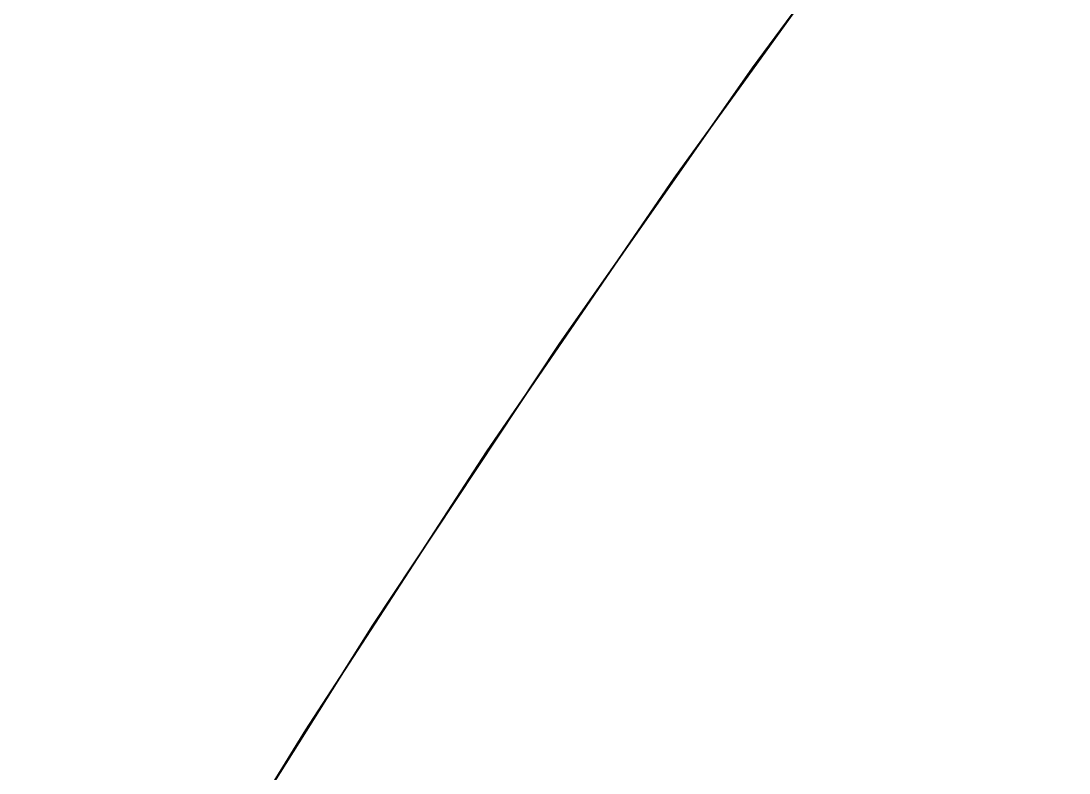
# Model space of a CAD drawing. Header units: metres. Extents: x -20 to 20, y -20 to 20.
# Drawn here: x -17.321 to -15.771, y 10.632 to 11.744 of the extents above; entities that cross this region are included whole.
import ezdxf

# ---------------------------------------------------------------- set-up
doc = ezdxf.new("R2010")
doc.units = ezdxf.units.M

msp = doc.modelspace()

# ---------------------------------------------------------------- meshes
at = {"layer": '10', "color": 2}
mesh = msp.add_polyface(dxfattribs=at)
corners = [(-16.0678, 11.9091, -16.5), (-16.0678, 11.9091, -16), (-15.771, 12.2994, -16), (-16.0678, 11.9091, -15.5), (-15.771, 12.2994, -15.5), (-16.0678, 11.9091, -15), (-15.771, 12.2994, -15), (-16.0678, 11.9091, -14.5), (-15.771, 12.2994, -14.5), (-16.0678, 11.9091, -14), (-15.771, 12.2994, -14), (-16.0678, 11.9091, -13.5), (-15.771, 12.2994, -13.5), (-16.0678, 11.9091, -13), (-15.771, 12.2994, -13), (-16.0678, 11.9091, -12.5), (-15.771, 12.2994, -12.5), (-16.0678, 11.9091, -12), (-15.771, 12.2994, -12), (-16.0678, 11.9091, -11.5), (-15.771, 12.2994, -11.5), (-16.0678, 11.9091, -11), (-15.771, 12.2994, -11), (-16.0678, 11.9091, -10.5), (-15.771, 12.2994, -10.5), (-16.0678, 11.9091, -10), (-15.771, 12.2994, -10), (-16.0678, 11.9091, -9.5), (-15.771, 12.2994, -9.5), (-16.0678, 11.9091, -9), (-15.771, 12.2994, -9), (-16.0678, 11.9091, -8.5), (-15.771, 12.2994, -8.5), (-16.0678, 11.9091, -8), (-15.771, 12.2994, -8), (-15.9427, 12.0761, 17), (-16.2388, 11.6749, 17), (-15.9427, 12.0761, 17.5), (-16.2388, 11.6749, 17.5), (-15.9427, 12.0761, 18), (-16.2388, 11.6749, 18), (-15.9427, 12.0761, 18.5), (-16.2388, 11.6749, 18.5), (-15.9427, 12.0761, 19), (-16.2388, 11.6749, 19), (-15.9427, 12.0761, 19.5), (-16.2388, 11.6749, 19.5), (-15.9427, 12.0761, 20), (-16.2388, 11.6749, 20), (-15.9427, 12.0761, -20), (-16.2388, 11.6749, -20), (-15.9427, 12.0761, -19.5), (-16.2388, 11.6749, -19.5), (-15.9427, 12.0761, -19), (-16.2388, 11.6749, -19), (-15.9427, 12.0761, -18.5), (-16.2388, 11.6749, -18.5), (-15.9427, 12.0761, -18), (-16.2388, 11.6749, -18), (-15.9427, 12.0761, -17.5), (-16.2388, 11.6749, -17.5), (-15.9427, 12.0761, -17), (-16.2388, 11.6749, -17)]
mesh.append_faces([[corners[k] for k in face] for face in [(0, 1, 2), (1, 3, 4), (3, 5, 6), (5, 7, 8), (7, 9, 10), (9, 11, 12), (11, 13, 14), (13, 15, 16), (15, 17, 18), (17, 19, 20), (19, 21, 22), (21, 23, 24), (23, 25, 26), (25, 27, 28), (27, 29, 30), (29, 31, 32), (31, 33, 34), (35, 36, 37), (37, 38, 39), (39, 40, 41), (41, 42, 43), (43, 44, 45), (44, 46, 45), (45, 46, 47), (46, 48, 47), (49, 50, 51), (50, 52, 51), (51, 52, 53), (52, 54, 53), (53, 54, 55), (54, 56, 55), (55, 56, 57), (56, 58, 57), (57, 58, 59), (58, 60, 59), (59, 60, 61), (60, 62, 61)]], dxfattribs={"color": 2})
mesh = msp.add_polyface(dxfattribs=at)
corners = [(-16.0678, 11.9091), (-16.3548, 11.5117), (-16.0678, 11.9091, 0.5), (-16.3548, 11.5117, 0.5), (-16.0678, 11.9091, 1), (-16.3548, 11.5117, 1), (-16.0678, 11.9091, 1.5), (-16.3548, 11.5117, 1.5), (-16.0678, 11.9091, 2), (-16.3548, 11.5117, 2), (-16.0678, 11.9091, 2.5), (-16.3548, 11.5117, 2.5), (-16.0678, 11.9091, 3), (-16.3548, 11.5117, 3), (-16.0678, 11.9091, 3.5), (-16.3548, 11.5117, 3.5), (-16.0678, 11.9091, 4), (-16.3548, 11.5117, 4), (-16.0678, 11.9091, 4.5), (-16.3548, 11.5117, 4.5), (-16.0678, 11.9091, 5), (-16.3548, 11.5117, 5), (-16.0678, 11.9091, 5.5), (-16.3548, 11.5117, 5.5), (-16.0678, 11.9091, 6), (-16.3548, 11.5117, 6), (-16.0678, 11.9091, 6.5), (-16.3548, 11.5117, 6.5), (-16.0678, 11.9091, 7), (-16.3548, 11.5117, 7), (-16.0678, 11.9091, 7.5), (-16.3548, 11.5117, 7.5), (-16.0678, 11.9091, 8), (-16.3548, 11.5117, 8), (-16.0678, 11.9091, 8.5), (-16.3548, 11.5117, 8.5), (-16.0678, 11.9091, 9), (-16.3548, 11.5117, 9), (-16.0678, 11.9091, 9.5), (-16.3548, 11.5117, 9.5), (-16.0678, 11.9091, 10), (-16.3548, 11.5117, 10), (-16.0678, 11.9091, 10.5), (-16.3548, 11.5117, 10.5), (-16.0678, 11.9091, 11), (-16.3548, 11.5117, 11), (-16.0678, 11.9091, 11.5), (-16.3548, 11.5117, 11.5), (-16.0678, 11.9091, 12), (-16.3548, 11.5117, 12), (-16.0678, 11.9091, 12.5), (-16.3548, 11.5117, 12.5), (-16.0678, 11.9091, 13), (-16.3548, 11.5117, 13), (-16.0678, 11.9091, 13.5), (-16.3548, 11.5117, 13.5), (-16.0678, 11.9091, 14), (-16.3548, 11.5117, 14), (-16.0678, 11.9091, 14.5), (-16.3548, 11.5117, 14.5), (-16.0678, 11.9091, 15), (-16.3548, 11.5117, 15), (-16.0678, 11.9091, 15.5), (-16.3548, 11.5117, 15.5), (-16.0678, 11.9091, 16), (-16.3548, 11.5117, 16), (-16.0678, 11.9091, 16.5), (-16.2388, 11.6749, 17), (-16.2388, 11.6749, 17.5), (-15.9427, 12.0761, 17.5), (-16.2388, 11.6749, 18), (-15.9427, 12.0761, 18), (-16.2388, 11.6749, 18.5), (-15.9427, 12.0761, 18.5), (-16.2388, 11.6749, 19), (-15.9427, 12.0761, 19)]
mesh.append_faces([[corners[k] for k in face] for face in [(0, 1, 2), (2, 3, 4), (4, 5, 6), (6, 7, 8), (8, 9, 10), (10, 11, 12), (12, 13, 14), (14, 15, 16), (16, 17, 18), (18, 19, 20), (20, 21, 22), (22, 23, 24), (24, 25, 26), (26, 27, 28), (28, 29, 30), (30, 31, 32), (32, 33, 34), (34, 35, 36), (36, 37, 38), (38, 39, 40), (40, 41, 42), (42, 43, 44), (44, 45, 46), (46, 47, 48), (48, 49, 50), (50, 51, 52), (52, 53, 54), (54, 55, 56), (56, 57, 58), (58, 59, 60), (60, 61, 62), (62, 63, 64), (64, 65, 66), (67, 68, 69), (68, 70, 71), (70, 72, 73), (72, 74, 75)]], dxfattribs={"color": 2})
mesh = msp.add_polyface(dxfattribs=at)
corners = [(-16.3548, 11.5117, -16.5), (-16.3548, 11.5117, -16), (-16.0678, 11.9091, -16), (-16.3548, 11.5117, -15.5), (-16.0678, 11.9091, -15.5), (-16.3548, 11.5117, -15), (-16.0678, 11.9091, -15), (-16.3548, 11.5117, -14.5), (-16.0678, 11.9091, -14.5), (-16.3548, 11.5117, -14), (-16.0678, 11.9091, -14), (-16.3548, 11.5117, -13.5), (-16.0678, 11.9091, -13.5), (-16.3548, 11.5117, -13), (-16.0678, 11.9091, -13), (-16.3548, 11.5117, -12.5), (-16.0678, 11.9091, -12.5), (-16.3548, 11.5117, -12), (-16.0678, 11.9091, -12), (-16.3548, 11.5117, -11.5), (-16.0678, 11.9091, -11.5), (-16.3548, 11.5117, -11), (-16.0678, 11.9091, -11), (-16.3548, 11.5117, -10.5), (-16.0678, 11.9091, -10.5), (-16.3548, 11.5117, -10), (-16.0678, 11.9091, -10), (-16.3548, 11.5117, -9.5), (-16.0678, 11.9091, -9.5), (-16.3548, 11.5117, -9), (-16.0678, 11.9091, -9), (-16.3548, 11.5117, -8.5), (-16.0678, 11.9091, -8.5), (-16.3548, 11.5117, -8), (-16.0678, 11.9091, -8), (-16.3548, 11.5117, -7.5), (-16.0678, 11.9091, -7.5), (-16.3548, 11.5117, -7), (-16.0678, 11.9091, -7), (-16.3548, 11.5117, -6.5), (-16.0678, 11.9091, -6.5), (-16.3548, 11.5117, -6), (-16.0678, 11.9091, -6), (-16.3548, 11.5117, -5.5), (-16.0678, 11.9091, -5.5), (-16.3548, 11.5117, -5), (-16.0678, 11.9091, -5), (-16.3548, 11.5117, -4.5), (-16.0678, 11.9091, -4.5), (-16.3548, 11.5117, -4), (-16.0678, 11.9091, -4), (-16.3548, 11.5117, -3.5), (-16.0678, 11.9091, -3.5), (-16.2388, 11.6749, 17.5), (-16.5248, 11.2664, 17.5), (-16.2388, 11.6749, 18), (-16.5248, 11.2664, 18), (-16.2388, 11.6749, 18.5), (-16.5248, 11.2664, 18.5), (-16.2388, 11.6749, 19), (-16.5248, 11.2664, 19), (-16.2388, 11.6749, 19.5), (-16.5248, 11.2664, 19.5), (-16.2388, 11.6749, 20), (-16.2388, 11.6749, -20), (-16.5248, 11.2664, -20), (-16.2388, 11.6749, -19.5), (-16.5248, 11.2664, -19.5), (-16.2388, 11.6749, -19), (-16.5248, 11.2664, -19), (-16.2388, 11.6749, -18.5), (-16.5248, 11.2664, -18.5), (-16.2388, 11.6749, -18), (-16.5248, 11.2664, -18), (-16.2388, 11.6749, -17.5), (-16.5248, 11.2664, -17.5), (-16.2388, 11.6749, -17)]
mesh.append_faces([[corners[k] for k in face] for face in [(0, 1, 2), (1, 3, 4), (3, 5, 6), (5, 7, 8), (7, 9, 10), (9, 11, 12), (11, 13, 14), (13, 15, 16), (15, 17, 18), (17, 19, 20), (19, 21, 22), (21, 23, 24), (23, 25, 26), (25, 27, 28), (27, 29, 30), (29, 31, 32), (31, 33, 34), (33, 35, 36), (35, 37, 38), (37, 39, 40), (39, 41, 42), (41, 43, 44), (43, 45, 46), (45, 47, 48), (47, 49, 50), (49, 51, 52), (53, 54, 55), (55, 56, 57), (57, 58, 59), (59, 60, 61), (61, 62, 63), (64, 65, 66), (66, 67, 68), (68, 69, 70), (70, 71, 72), (72, 73, 74), (74, 75, 76)]], dxfattribs={"color": 2})
mesh = msp.add_polyface(dxfattribs=at)
corners = [(-16.3548, 11.5117, -3.5), (-16.3548, 11.5117, -3), (-16.0678, 11.9091, -3), (-16.3548, 11.5117, -2.5), (-16.0678, 11.9091, -2.5), (-16.3548, 11.5117, -2), (-16.0678, 11.9091, -2), (-16.3548, 11.5117, -1.5), (-16.0678, 11.9091, -1.5), (-16.3548, 11.5117, -1), (-16.0678, 11.9091, -1), (-16.3548, 11.5117, -0.5), (-16.0678, 11.9091, -0.5), (-16.3548, 11.5117), (-16.0678, 11.9091), (-16.3548, 11.5117, 0.5), (-16.0678, 11.9091, 0.5), (-16.3548, 11.5117, 1), (-16.0678, 11.9091, 1), (-16.3548, 11.5117, 1.5), (-16.0678, 11.9091, 1.5), (-16.3548, 11.5117, 2), (-16.0678, 11.9091, 2), (-16.3548, 11.5117, 2.5), (-16.0678, 11.9091, 2.5), (-16.3548, 11.5117, 3), (-16.0678, 11.9091, 3), (-16.3548, 11.5117, 3.5), (-16.0678, 11.9091, 3.5), (-16.3548, 11.5117, 4), (-16.0678, 11.9091, 4), (-16.3548, 11.5117, 4.5), (-16.0678, 11.9091, 4.5), (-16.3548, 11.5117, 5), (-16.0678, 11.9091, 5), (-16.3548, 11.5117, 5.5), (-16.0678, 11.9091, 5.5), (-16.3548, 11.5117, 6), (-16.0678, 11.9091, 6), (-16.3548, 11.5117, 6.5), (-16.0678, 11.9091, 6.5), (-16.3548, 11.5117, 7), (-16.0678, 11.9091, 7), (-16.3548, 11.5117, 7.5), (-16.0678, 11.9091, 7.5), (-16.3548, 11.5117, 8), (-16.0678, 11.9091, 8), (-16.3548, 11.5117, 8.5), (-16.0678, 11.9091, 8.5), (-16.3548, 11.5117, 9), (-16.0678, 11.9091, 9), (-16.3548, 11.5117, 9.5), (-16.0678, 11.9091, 9.5), (-16.3548, 11.5117, 10), (-16.0678, 11.9091, 10), (-16.3548, 11.5117, 10.5), (-16.0678, 11.9091, 10.5), (-16.3548, 11.5117, 11), (-16.0678, 11.9091, 11), (-16.3548, 11.5117, 11.5), (-16.0678, 11.9091, 11.5), (-16.3548, 11.5117, 12), (-16.0678, 11.9091, 12), (-16.3548, 11.5117, 12.5), (-16.0678, 11.9091, 12.5), (-16.3548, 11.5117, 13), (-16.0678, 11.9091, 13), (-16.3548, 11.5117, 13.5), (-16.0678, 11.9091, 13.5), (-16.3548, 11.5117, 14), (-16.0678, 11.9091, 14), (-16.3548, 11.5117, 14.5), (-16.0678, 11.9091, 14.5), (-16.3548, 11.5117, 15), (-16.0678, 11.9091, 15)]
mesh.append_faces([[corners[k] for k in face] for face in [(0, 1, 2), (1, 3, 4), (3, 5, 6), (5, 7, 8), (7, 9, 10), (9, 11, 12), (11, 13, 14), (13, 15, 16), (15, 17, 18), (17, 19, 20), (19, 21, 22), (21, 23, 24), (23, 25, 26), (25, 27, 28), (27, 29, 30), (29, 31, 32), (31, 33, 34), (33, 35, 36), (35, 37, 38), (37, 39, 40), (39, 41, 42), (41, 43, 44), (43, 45, 46), (45, 47, 48), (47, 49, 50), (49, 51, 52), (51, 53, 54), (53, 55, 56), (55, 57, 58), (57, 59, 60), (59, 61, 62), (61, 63, 64), (63, 65, 66), (65, 67, 68), (67, 69, 70), (69, 71, 72), (71, 73, 74)]], dxfattribs={"color": 2})
mesh = msp.add_polyface(dxfattribs=at)
corners = [(-16.0678, 11.9091, -16.5), (-16.3548, 11.5117, -16.5), (-16.0678, 11.9091, -16), (-16.3548, 11.5117, -16), (-16.0678, 11.9091, -15.5), (-16.3548, 11.5117, -15.5), (-16.0678, 11.9091, -15), (-16.3548, 11.5117, -15), (-16.0678, 11.9091, -14.5), (-16.3548, 11.5117, -14.5), (-16.0678, 11.9091, -14), (-16.3548, 11.5117, -14), (-16.0678, 11.9091, -13.5), (-16.3548, 11.5117, -13.5), (-16.0678, 11.9091, -13), (-16.3548, 11.5117, -13), (-16.0678, 11.9091, -12.5), (-16.3548, 11.5117, -12.5), (-16.0678, 11.9091, -12), (-16.3548, 11.5117, -12), (-16.0678, 11.9091, -11.5), (-16.3548, 11.5117, -11.5), (-16.0678, 11.9091, -11), (-16.3548, 11.5117, -11), (-16.0678, 11.9091, -10.5), (-16.3548, 11.5117, -10.5), (-16.0678, 11.9091, -10), (-16.3548, 11.5117, -10), (-16.0678, 11.9091, -9.5), (-16.3548, 11.5117, -9.5), (-16.0678, 11.9091, -9), (-16.3548, 11.5117, -9), (-16.0678, 11.9091, -8.5), (-16.3548, 11.5117, -8.5), (-16.0678, 11.9091, -8), (-16.3548, 11.5117, -8), (-16.0678, 11.9091, -7.5), (-16.3548, 11.5117, -7.5), (-16.0678, 11.9091, -7), (-16.3548, 11.5117, -7), (-16.0678, 11.9091, -6.5), (-16.3548, 11.5117, -6.5), (-16.0678, 11.9091, -6), (-16.3548, 11.5117, -6), (-16.0678, 11.9091, -5.5), (-16.3548, 11.5117, -5.5), (-16.0678, 11.9091, -5), (-16.3548, 11.5117, -5), (-16.0678, 11.9091, -4.5), (-16.3548, 11.5117, -4.5), (-16.0678, 11.9091, -4), (-16.3548, 11.5117, -4), (-16.0678, 11.9091, -3.5), (-16.3548, 11.5117, -3.5), (-16.0678, 11.9091, -3), (-16.3548, 11.5117, -3), (-16.0678, 11.9091, -2.5), (-16.3548, 11.5117, -2.5), (-16.0678, 11.9091, -2), (-16.3548, 11.5117, -2), (-16.0678, 11.9091, -1.5), (-16.3548, 11.5117, -1.5), (-16.0678, 11.9091, -1), (-16.3548, 11.5117, -1), (-16.0678, 11.9091, -0.5), (-16.3548, 11.5117, -0.5), (-16.0678, 11.9091), (-16.3548, 11.5117, 15), (-16.3548, 11.5117, 15.5), (-16.0678, 11.9091, 15.5), (-16.3548, 11.5117, 16), (-16.0678, 11.9091, 16), (-16.3548, 11.5117, 16.5), (-16.0678, 11.9091, 16.5)]
mesh.append_faces([[corners[k] for k in face] for face in [(0, 1, 2), (2, 3, 4), (4, 5, 6), (6, 7, 8), (8, 9, 10), (10, 11, 12), (12, 13, 14), (14, 15, 16), (16, 17, 18), (18, 19, 20), (20, 21, 22), (22, 23, 24), (24, 25, 26), (26, 27, 28), (28, 29, 30), (30, 31, 32), (32, 33, 34), (34, 35, 36), (36, 37, 38), (38, 39, 40), (40, 41, 42), (42, 43, 44), (44, 45, 46), (46, 47, 48), (48, 49, 50), (50, 51, 52), (52, 53, 54), (54, 55, 56), (56, 57, 58), (58, 59, 60), (60, 61, 62), (62, 63, 64), (64, 65, 66), (67, 68, 69), (68, 70, 71), (70, 72, 73)]], dxfattribs={"color": 2})
mesh = msp.add_polyface(dxfattribs=at)
corners = [(-16.3548, 11.5117, 4.5), (-16.6321, 11.1074, 4.5), (-16.3548, 11.5117, 5), (-16.6321, 11.1074, 5), (-16.3548, 11.5117, 5.5), (-16.6321, 11.1074, 5.5), (-16.3548, 11.5117, 6), (-16.6321, 11.1074, 6), (-16.3548, 11.5117, 6.5), (-16.6321, 11.1074, 6.5), (-16.3548, 11.5117, 7), (-16.6321, 11.1074, 7), (-16.3548, 11.5117, 7.5), (-16.6321, 11.1074, 7.5), (-16.3548, 11.5117, 8), (-16.6321, 11.1074, 8), (-16.3548, 11.5117, 8.5), (-16.6321, 11.1074, 8.5), (-16.3548, 11.5117, 9), (-16.6321, 11.1074, 9), (-16.3548, 11.5117, 9.5), (-16.6321, 11.1074, 9.5), (-16.3548, 11.5117, 10), (-16.6321, 11.1074, 10), (-16.3548, 11.5117, 10.5), (-16.6321, 11.1074, 10.5), (-16.3548, 11.5117, 11), (-16.6321, 11.1074, 11), (-16.3548, 11.5117, 11.5), (-16.6321, 11.1074, 11.5), (-16.3548, 11.5117, 12), (-16.6321, 11.1074, 12), (-16.3548, 11.5117, 12.5), (-16.6321, 11.1074, 12.5), (-16.3548, 11.5117, 13), (-16.6321, 11.1074, 13), (-16.3548, 11.5117, 13.5), (-16.6321, 11.1074, 13.5), (-16.3548, 11.5117, 14), (-16.6321, 11.1074, 14), (-16.3548, 11.5117, 14.5), (-16.6321, 11.1074, 14.5), (-16.3548, 11.5117, 15), (-16.6321, 11.1074, 15), (-16.3548, 11.5117, 15.5), (-16.6321, 11.1074, 15.5), (-16.3548, 11.5117, 16), (-16.6321, 11.1074, 16), (-16.3548, 11.5117, 16.5), (-16.2388, 11.6749, 17), (-16.5248, 11.2664, 17), (-16.2388, 11.6749, 17.5), (-16.5248, 11.2664, 17.5), (-16.5248, 11.2664, 18), (-16.2388, 11.6749, 18), (-16.5248, 11.2664, 18.5), (-16.2388, 11.6749, 18.5), (-16.5248, 11.2664, 19), (-16.2388, 11.6749, 19), (-16.5248, 11.2664, 19.5), (-16.2388, 11.6749, 19.5), (-16.5248, 11.2664, 20), (-16.2388, 11.6749, 20), (-16.5248, 11.2664, -20), (-16.5248, 11.2664, -19.5), (-16.2388, 11.6749, -19.5), (-16.5248, 11.2664, -19), (-16.2388, 11.6749, -19), (-16.5248, 11.2664, -18.5), (-16.2388, 11.6749, -18.5), (-16.5248, 11.2664, -18), (-16.2388, 11.6749, -18), (-16.5248, 11.2664, -17.5), (-16.2388, 11.6749, -17.5), (-16.5248, 11.2664, -17), (-16.2388, 11.6749, -17)]
mesh.append_faces([[corners[k] for k in face] for face in [(0, 1, 2), (2, 3, 4), (4, 5, 6), (6, 7, 8), (8, 9, 10), (10, 11, 12), (12, 13, 14), (14, 15, 16), (16, 17, 18), (18, 19, 20), (20, 21, 22), (22, 23, 24), (24, 25, 26), (26, 27, 28), (28, 29, 30), (30, 31, 32), (32, 33, 34), (34, 35, 36), (36, 37, 38), (38, 39, 40), (40, 41, 42), (42, 43, 44), (44, 45, 46), (46, 47, 48), (49, 50, 51), (50, 52, 51), (52, 53, 54), (53, 55, 56), (55, 57, 58), (57, 59, 60), (59, 61, 62), (63, 64, 65), (64, 66, 67), (66, 68, 69), (68, 70, 71), (70, 72, 73), (72, 74, 75)]], dxfattribs={"color": 2})
mesh = msp.add_polyface(dxfattribs=at)
corners = [(-16.6321, 11.1074, -16.5), (-16.6321, 11.1074, -16), (-16.3548, 11.5117, -16), (-16.6321, 11.1074, -15.5), (-16.3548, 11.5117, -15.5), (-16.6321, 11.1074, -15), (-16.3548, 11.5117, -15), (-16.6321, 11.1074, -14.5), (-16.3548, 11.5117, -14.5), (-16.6321, 11.1074, -14), (-16.3548, 11.5117, -14), (-16.6321, 11.1074, -13.5), (-16.3548, 11.5117, -13.5), (-16.6321, 11.1074, -13), (-16.3548, 11.5117, -13), (-16.6321, 11.1074, -12.5), (-16.3548, 11.5117, -12.5), (-16.6321, 11.1074, -12), (-16.3548, 11.5117, -12), (-16.6321, 11.1074, -11.5), (-16.3548, 11.5117, -11.5), (-16.6321, 11.1074, -11), (-16.3548, 11.5117, -11), (-16.6321, 11.1074, -10.5), (-16.3548, 11.5117, -10.5), (-16.6321, 11.1074, -10), (-16.3548, 11.5117, -10), (-16.6321, 11.1074, -9.5), (-16.3548, 11.5117, -9.5), (-16.6321, 11.1074, -9), (-16.3548, 11.5117, -9), (-16.6321, 11.1074, -8.5), (-16.3548, 11.5117, -8.5), (-16.6321, 11.1074, -8), (-16.3548, 11.5117, -8), (-16.6321, 11.1074, -7.5), (-16.3548, 11.5117, -7.5), (-16.6321, 11.1074, -7), (-16.3548, 11.5117, -7), (-16.6321, 11.1074, -6.5), (-16.3548, 11.5117, -6.5), (-16.6321, 11.1074, -6), (-16.3548, 11.5117, -6), (-16.6321, 11.1074, -5.5), (-16.3548, 11.5117, -5.5), (-16.6321, 11.1074, -5), (-16.3548, 11.5117, -5), (-16.6321, 11.1074, -4.5), (-16.3548, 11.5117, -4.5), (-16.6321, 11.1074, -4), (-16.3548, 11.5117, -4), (-16.6321, 11.1074, -3.5), (-16.3548, 11.5117, -3.5), (-16.6321, 11.1074, -3), (-16.3548, 11.5117, -3), (-16.6321, 11.1074, -2.5), (-16.3548, 11.5117, -2.5), (-16.6321, 11.1074, -2), (-16.3548, 11.5117, -2), (-16.6321, 11.1074, -1.5), (-16.3548, 11.5117, -1.5), (-16.6321, 11.1074, -1), (-16.3548, 11.5117, -1), (-16.6321, 11.1074, -0.5), (-16.3548, 11.5117, -0.5), (-16.6321, 11.1074), (-16.3548, 11.5117), (-16.6321, 11.1074, 0.5), (-16.3548, 11.5117, 0.5), (-16.6321, 11.1074, 1), (-16.3548, 11.5117, 1), (-16.5248, 11.2664, -18), (-16.8005, 10.8509, -18), (-16.5248, 11.2664, -17.5), (-16.8005, 10.8509, -17.5), (-16.5248, 11.2664, -17)]
mesh.append_faces([[corners[k] for k in face] for face in [(0, 1, 2), (1, 3, 4), (3, 5, 6), (5, 7, 8), (7, 9, 10), (9, 11, 12), (11, 13, 14), (13, 15, 16), (15, 17, 18), (17, 19, 20), (19, 21, 22), (21, 23, 24), (23, 25, 26), (25, 27, 28), (27, 29, 30), (29, 31, 32), (31, 33, 34), (33, 35, 36), (35, 37, 38), (37, 39, 40), (39, 41, 42), (41, 43, 44), (43, 45, 46), (45, 47, 48), (47, 49, 50), (49, 51, 52), (51, 53, 54), (53, 55, 56), (55, 57, 58), (57, 59, 60), (59, 61, 62), (61, 63, 64), (63, 65, 66), (65, 67, 68), (67, 69, 70), (71, 72, 73), (73, 74, 75)]], dxfattribs={"color": 2})
mesh = msp.add_polyface(dxfattribs=at)
corners = [(-16.3548, 11.5117, -16.5), (-16.6321, 11.1074, -16.5), (-16.3548, 11.5117, -16), (-16.6321, 11.1074, -16), (-16.3548, 11.5117, -15.5), (-16.6321, 11.1074, -15.5), (-16.3548, 11.5117, -15), (-16.6321, 11.1074, -15), (-16.3548, 11.5117, -14.5), (-16.6321, 11.1074, -14.5), (-16.3548, 11.5117, -14), (-16.6321, 11.1074, -14), (-16.3548, 11.5117, -13.5), (-16.6321, 11.1074, 1), (-16.6321, 11.1074, 1.5), (-16.3548, 11.5117, 1.5), (-16.6321, 11.1074, 2), (-16.3548, 11.5117, 2), (-16.6321, 11.1074, 2.5), (-16.3548, 11.5117, 2.5), (-16.6321, 11.1074, 3), (-16.3548, 11.5117, 3), (-16.6321, 11.1074, 3.5), (-16.3548, 11.5117, 3.5), (-16.6321, 11.1074, 4), (-16.3548, 11.5117, 4), (-16.6321, 11.1074, 4.5), (-16.3548, 11.5117, 4.5), (-16.6321, 11.1074, 5), (-16.3548, 11.5117, 5), (-16.6321, 11.1074, 5.5), (-16.3548, 11.5117, 5.5), (-16.6321, 11.1074, 6), (-16.3548, 11.5117, 6), (-16.6321, 11.1074, 6.5), (-16.3548, 11.5117, 6.5), (-16.6321, 11.1074, 7), (-16.3548, 11.5117, 7), (-16.6321, 11.1074, 7.5), (-16.3548, 11.5117, 7.5), (-16.6321, 11.1074, 8), (-16.3548, 11.5117, 8), (-16.6321, 11.1074, 8.5), (-16.3548, 11.5117, 8.5), (-16.6321, 11.1074, 9), (-16.3548, 11.5117, 9), (-16.6321, 11.1074, 9.5), (-16.3548, 11.5117, 9.5), (-16.6321, 11.1074, 10), (-16.3548, 11.5117, 10), (-16.6321, 11.1074, 10.5), (-16.3548, 11.5117, 10.5), (-16.6321, 11.1074, 11), (-16.3548, 11.5117, 11), (-16.6321, 11.1074, 11.5), (-16.3548, 11.5117, 11.5), (-16.6321, 11.1074, 12), (-16.3548, 11.5117, 12), (-16.6321, 11.1074, 12.5), (-16.3548, 11.5117, 12.5), (-16.6321, 11.1074, 13), (-16.3548, 11.5117, 13), (-16.6321, 11.1074, 13.5), (-16.3548, 11.5117, 13.5), (-16.6321, 11.1074, 14), (-16.3548, 11.5117, 14), (-16.6321, 11.1074, 14.5), (-16.3548, 11.5117, 14.5), (-16.6321, 11.1074, 15), (-16.3548, 11.5117, 15), (-16.6321, 11.1074, 15.5), (-16.3548, 11.5117, 15.5), (-16.6321, 11.1074, 16), (-16.3548, 11.5117, 16), (-16.6321, 11.1074, 16.5), (-16.3548, 11.5117, 16.5)]
mesh.append_faces([[corners[k] for k in face] for face in [(0, 1, 2), (2, 3, 4), (4, 5, 6), (6, 7, 8), (8, 9, 10), (10, 11, 12), (13, 14, 15), (14, 16, 17), (16, 18, 19), (18, 20, 21), (20, 22, 23), (22, 24, 25), (24, 26, 27), (26, 28, 29), (28, 30, 31), (30, 32, 33), (32, 34, 35), (34, 36, 37), (36, 38, 39), (38, 40, 41), (40, 42, 43), (42, 44, 45), (44, 46, 47), (46, 48, 49), (48, 50, 51), (50, 52, 53), (52, 54, 55), (54, 56, 57), (56, 58, 59), (58, 60, 61), (60, 62, 63), (62, 64, 65), (64, 66, 67), (66, 68, 69), (68, 70, 71), (70, 72, 73), (72, 74, 75)]], dxfattribs={"color": 2})
mesh = msp.add_polyface(dxfattribs=at)
corners = [(-16.3548, 11.5117, -13.5), (-16.6321, 11.1074, -13.5), (-16.3548, 11.5117, -13), (-16.6321, 11.1074, -13), (-16.3548, 11.5117, -12.5), (-16.6321, 11.1074, -12.5), (-16.3548, 11.5117, -12), (-16.6321, 11.1074, -12), (-16.3548, 11.5117, -11.5), (-16.6321, 11.1074, -11.5), (-16.3548, 11.5117, -11), (-16.6321, 11.1074, -11), (-16.3548, 11.5117, -10.5), (-16.6321, 11.1074, -10.5), (-16.3548, 11.5117, -10), (-16.6321, 11.1074, -10), (-16.3548, 11.5117, -9.5), (-16.6321, 11.1074, -9.5), (-16.3548, 11.5117, -9), (-16.6321, 11.1074, -9), (-16.3548, 11.5117, -8.5), (-16.6321, 11.1074, -8.5), (-16.3548, 11.5117, -8), (-16.6321, 11.1074, -8), (-16.3548, 11.5117, -7.5), (-16.6321, 11.1074, -7.5), (-16.3548, 11.5117, -7), (-16.6321, 11.1074, -7), (-16.3548, 11.5117, -6.5), (-16.6321, 11.1074, -6.5), (-16.3548, 11.5117, -6), (-16.6321, 11.1074, -6), (-16.3548, 11.5117, -5.5), (-16.6321, 11.1074, -5.5), (-16.3548, 11.5117, -5), (-16.6321, 11.1074, -5), (-16.3548, 11.5117, -4.5), (-16.6321, 11.1074, -4.5), (-16.3548, 11.5117, -4), (-16.6321, 11.1074, -4), (-16.3548, 11.5117, -3.5), (-16.6321, 11.1074, -3.5), (-16.3548, 11.5117, -3), (-16.6321, 11.1074, -3), (-16.3548, 11.5117, -2.5), (-16.6321, 11.1074, -2.5), (-16.3548, 11.5117, -2), (-16.6321, 11.1074, -2), (-16.3548, 11.5117, -1.5), (-16.6321, 11.1074, -1.5), (-16.3548, 11.5117, -1), (-16.6321, 11.1074, -1), (-16.3548, 11.5117, -0.5), (-16.6321, 11.1074, -0.5), (-16.3548, 11.5117), (-16.6321, 11.1074), (-16.3548, 11.5117, 0.5), (-16.6321, 11.1074, 0.5), (-16.3548, 11.5117, 1), (-16.6321, 11.1074, 1), (-16.3548, 11.5117, 1.5), (-16.6321, 11.1074, 1.5), (-16.3548, 11.5117, 2), (-16.6321, 11.1074, 2), (-16.3548, 11.5117, 2.5), (-16.6321, 11.1074, 2.5), (-16.3548, 11.5117, 3), (-16.6321, 11.1074, 3), (-16.3548, 11.5117, 3.5), (-16.6321, 11.1074, 3.5), (-16.3548, 11.5117, 4), (-16.6321, 11.1074, 4), (-16.3548, 11.5117, 4.5)]
mesh.append_faces([[corners[k] for k in face] for face in [(0, 1, 2), (2, 3, 4), (4, 5, 6), (6, 7, 8), (8, 9, 10), (10, 11, 12), (12, 13, 14), (14, 15, 16), (16, 17, 18), (18, 19, 20), (20, 21, 22), (22, 23, 24), (24, 25, 26), (26, 27, 28), (28, 29, 30), (30, 31, 32), (32, 33, 34), (34, 35, 36), (36, 37, 38), (38, 39, 40), (40, 41, 42), (42, 43, 44), (44, 45, 46), (46, 47, 48), (48, 49, 50), (50, 51, 52), (52, 53, 54), (54, 55, 56), (56, 57, 58), (58, 59, 60), (60, 61, 62), (62, 63, 64), (64, 65, 66), (66, 67, 68), (68, 69, 70), (70, 71, 72)]], dxfattribs={"color": 2})
mesh = msp.add_polyface(dxfattribs=at)
corners = [(-16.6321, 11.1074, 9), (-16.8993, 10.6964, 9), (-16.6321, 11.1074, 9.5), (-16.8993, 10.6964, 9.5), (-16.6321, 11.1074, 10), (-16.8993, 10.6964, 10), (-16.6321, 11.1074, 10.5), (-16.8993, 10.6964, 10.5), (-16.6321, 11.1074, 11), (-16.8993, 10.6964, 11), (-16.6321, 11.1074, 11.5), (-16.8993, 10.6964, 11.5), (-16.6321, 11.1074, 12), (-16.8993, 10.6964, 12), (-16.6321, 11.1074, 12.5), (-16.8993, 10.6964, 12.5), (-16.6321, 11.1074, 13), (-16.8993, 10.6964, 13), (-16.6321, 11.1074, 13.5), (-16.8993, 10.6964, 13.5), (-16.6321, 11.1074, 14), (-16.8993, 10.6964, 14), (-16.6321, 11.1074, 14.5), (-16.8993, 10.6964, 14.5), (-16.6321, 11.1074, 15), (-16.8993, 10.6964, 15), (-16.6321, 11.1074, 15.5), (-16.8993, 10.6964, 15.5), (-16.6321, 11.1074, 16), (-16.8993, 10.6964, 16), (-16.6321, 11.1074, 16.5), (-16.5248, 11.2664, 17), (-16.8005, 10.8509, 17), (-16.5248, 11.2664, 17.5), (-16.8005, 10.8509, 17.5), (-16.5248, 11.2664, 18), (-16.8005, 10.8509, 18), (-16.5248, 11.2664, 18.5), (-16.8005, 10.8509, 18.5), (-16.5248, 11.2664, 19), (-16.8005, 10.8509, 19), (-16.5248, 11.2664, 19.5), (-16.8005, 10.8509, 19.5), (-16.5248, 11.2664, 20), (-16.8005, 10.8509, 20), (-16.5248, 11.2664, -20), (-16.8005, 10.8509, -20), (-16.5248, 11.2664, -19.5), (-16.8005, 10.8509, -19.5), (-16.5248, 11.2664, -19), (-16.8005, 10.8509, -19), (-16.5248, 11.2664, -18.5), (-16.8005, 10.8509, -18.5), (-16.5248, 11.2664, -18), (-16.8005, 10.8509, -18), (-16.8005, 10.8509, -17.5), (-16.5248, 11.2664, -17.5), (-16.8005, 10.8509, -17), (-16.5248, 11.2664, -17)]
mesh.append_faces([[corners[k] for k in face] for face in [(0, 1, 2), (2, 3, 4), (4, 5, 6), (6, 7, 8), (8, 9, 10), (10, 11, 12), (12, 13, 14), (14, 15, 16), (16, 17, 18), (18, 19, 20), (20, 21, 22), (22, 23, 24), (24, 25, 26), (26, 27, 28), (28, 29, 30), (31, 32, 33), (32, 34, 33), (33, 34, 35), (34, 36, 35), (35, 36, 37), (36, 38, 37), (37, 38, 39), (38, 40, 39), (39, 40, 41), (40, 42, 41), (41, 42, 43), (42, 44, 43), (45, 46, 47), (46, 48, 47), (47, 48, 49), (48, 50, 49), (49, 50, 51), (50, 52, 51), (51, 52, 53), (52, 54, 53), (54, 55, 56), (55, 57, 58)]], dxfattribs={"color": 2})
mesh = msp.add_polyface(dxfattribs=at)
corners = [(-16.8993, 10.6964, -16.5), (-16.8993, 10.6964, -16), (-16.6321, 11.1074, -16), (-16.8993, 10.6964, -15.5), (-16.6321, 11.1074, -15.5), (-16.8993, 10.6964, -15), (-16.6321, 11.1074, -15), (-16.8993, 10.6964, -14.5), (-16.6321, 11.1074, -14.5), (-16.8993, 10.6964, -14), (-16.6321, 11.1074, -14), (-16.8993, 10.6964, -13.5), (-16.6321, 11.1074, -13.5), (-16.8993, 10.6964, -13), (-16.6321, 11.1074, -13), (-16.8993, 10.6964, 13.5), (-17.1564, 10.2789, 13.5), (-16.8993, 10.6964, 14), (-17.1564, 10.2789, 14), (-16.8993, 10.6964, 14.5), (-17.1564, 10.2789, 14.5), (-16.8993, 10.6964, 15), (-17.1564, 10.2789, 15), (-16.8993, 10.6964, 15.5), (-17.1564, 10.2789, 15.5), (-16.8993, 10.6964, 16), (-17.1564, 10.2789, 16), (-16.8993, 10.6964, 16.5), (-16.8005, 10.8509, 17), (-17.0658, 10.4287, 17), (-16.8005, 10.8509, 17.5), (-17.0658, 10.4287, 17.5), (-16.8005, 10.8509, 18), (-17.0658, 10.4287, 18), (-16.8005, 10.8509, 18.5), (-17.0658, 10.4287, 18.5), (-16.8005, 10.8509, 19), (-17.0658, 10.4287, 19), (-16.8005, 10.8509, 19.5), (-17.0658, 10.4287, 19.5), (-16.8005, 10.8509, 20), (-17.0658, 10.4287, 20), (-16.8005, 10.8509, -20), (-17.0658, 10.4287, -20), (-16.8005, 10.8509, -19.5), (-17.0658, 10.4287, -19.5), (-16.8005, 10.8509, -19), (-17.0658, 10.4287, -19), (-16.8005, 10.8509, -18.5), (-17.0658, 10.4287, -18.5), (-16.8005, 10.8509, -18), (-17.0658, 10.4287, -18), (-16.8005, 10.8509, -17.5), (-17.0658, 10.4287, -17.5), (-16.8005, 10.8509, -17), (-17.0658, 10.4287, -17)]
mesh.append_faces([[corners[k] for k in face] for face in [(0, 1, 2), (1, 3, 4), (3, 5, 6), (5, 7, 8), (7, 9, 10), (9, 11, 12), (11, 13, 14), (15, 16, 17), (17, 18, 19), (19, 20, 21), (21, 22, 23), (23, 24, 25), (25, 26, 27), (28, 29, 30), (29, 31, 30), (30, 31, 32), (31, 33, 32), (32, 33, 34), (33, 35, 34), (34, 35, 36), (35, 37, 36), (36, 37, 38), (37, 39, 38), (38, 39, 40), (39, 41, 40), (42, 43, 44), (43, 45, 44), (44, 45, 46), (45, 47, 46), (46, 47, 48), (47, 49, 48), (48, 49, 50), (49, 51, 50), (50, 51, 52), (51, 53, 52), (52, 53, 54), (53, 55, 54)]], dxfattribs={"color": 2})
mesh = msp.add_polyface(dxfattribs=at)
corners = [(-16.8993, 10.6964, -13), (-16.8993, 10.6964, -12.5), (-16.6321, 11.1074, -12.5), (-16.8993, 10.6964, -12), (-16.6321, 11.1074, -12), (-16.8993, 10.6964, -11.5), (-16.6321, 11.1074, -11.5), (-16.8993, 10.6964, -11), (-16.6321, 11.1074, -11), (-16.8993, 10.6964, -10.5), (-16.6321, 11.1074, -10.5), (-16.8993, 10.6964, -10), (-16.6321, 11.1074, -10), (-16.8993, 10.6964, -9.5), (-16.6321, 11.1074, -9.5), (-16.8993, 10.6964, -9), (-16.6321, 11.1074, -9), (-16.8993, 10.6964, -8.5), (-16.6321, 11.1074, -8.5), (-16.8993, 10.6964, -8), (-16.6321, 11.1074, -8), (-16.8993, 10.6964, -7.5), (-16.6321, 11.1074, -7.5), (-16.8993, 10.6964, -7), (-16.6321, 11.1074, -7), (-16.8993, 10.6964, -6.5), (-16.6321, 11.1074, -6.5), (-16.8993, 10.6964, -6), (-16.6321, 11.1074, -6), (-16.8993, 10.6964, -5.5), (-16.6321, 11.1074, -5.5), (-16.8993, 10.6964, -5), (-16.6321, 11.1074, -5), (-16.8993, 10.6964, -4.5), (-16.6321, 11.1074, -4.5), (-16.8993, 10.6964, -4), (-16.6321, 11.1074, -4), (-16.8993, 10.6964, -3.5), (-16.6321, 11.1074, -3.5), (-16.8993, 10.6964, -3), (-16.6321, 11.1074, -3), (-16.8993, 10.6964, -2.5), (-16.6321, 11.1074, -2.5), (-16.8993, 10.6964, -2), (-16.6321, 11.1074, -2), (-16.8993, 10.6964, -1.5), (-16.6321, 11.1074, -1.5), (-16.8993, 10.6964, -1), (-16.6321, 11.1074, -1), (-16.8993, 10.6964, -0.5), (-16.6321, 11.1074, -0.5), (-16.8993, 10.6964), (-16.6321, 11.1074), (-16.8993, 10.6964, 0.5), (-16.6321, 11.1074, 0.5), (-16.8993, 10.6964, 1), (-16.6321, 11.1074, 1), (-16.8993, 10.6964, 1.5), (-16.6321, 11.1074, 1.5), (-16.8993, 10.6964, 2), (-16.6321, 11.1074, 2), (-16.8993, 10.6964, 2.5), (-16.6321, 11.1074, 2.5), (-16.8993, 10.6964, 3), (-16.6321, 11.1074, 3), (-16.8993, 10.6964, 3.5), (-16.6321, 11.1074, 3.5), (-16.8993, 10.6964, 4), (-16.6321, 11.1074, 4), (-16.8993, 10.6964, 4.5), (-16.6321, 11.1074, 4.5), (-16.8993, 10.6964, 5), (-16.6321, 11.1074, 5), (-16.8993, 10.6964, 5.5), (-16.6321, 11.1074, 5.5)]
mesh.append_faces([[corners[k] for k in face] for face in [(0, 1, 2), (1, 3, 4), (3, 5, 6), (5, 7, 8), (7, 9, 10), (9, 11, 12), (11, 13, 14), (13, 15, 16), (15, 17, 18), (17, 19, 20), (19, 21, 22), (21, 23, 24), (23, 25, 26), (25, 27, 28), (27, 29, 30), (29, 31, 32), (31, 33, 34), (33, 35, 36), (35, 37, 38), (37, 39, 40), (39, 41, 42), (41, 43, 44), (43, 45, 46), (45, 47, 48), (47, 49, 50), (49, 51, 52), (51, 53, 54), (53, 55, 56), (55, 57, 58), (57, 59, 60), (59, 61, 62), (61, 63, 64), (63, 65, 66), (65, 67, 68), (67, 69, 70), (69, 71, 72), (71, 73, 74)]], dxfattribs={"color": 2})
mesh = msp.add_polyface(dxfattribs=at)
corners = [(-16.6321, 11.1074, -16.5), (-16.8993, 10.6964, -16.5), (-16.6321, 11.1074, -16), (-16.8993, 10.6964, -16), (-16.6321, 11.1074, -15.5), (-16.8993, 10.6964, -15.5), (-16.6321, 11.1074, -15), (-16.8993, 10.6964, -15), (-16.6321, 11.1074, -14.5), (-16.8993, 10.6964, -14.5), (-16.6321, 11.1074, -14), (-16.8993, 10.6964, -14), (-16.6321, 11.1074, -13.5), (-16.8993, 10.6964, -13.5), (-16.6321, 11.1074, -13), (-16.8993, 10.6964, -13), (-16.6321, 11.1074, -12.5), (-16.8993, 10.6964, -12.5), (-16.6321, 11.1074, -12), (-16.8993, 10.6964, -12), (-16.6321, 11.1074, -11.5), (-16.8993, 10.6964, -11.5), (-16.6321, 11.1074, -11), (-16.8993, 10.6964, -11), (-16.6321, 11.1074, -10.5), (-16.8993, 10.6964, -10.5), (-16.6321, 11.1074, -10), (-16.8993, 10.6964, -10), (-16.6321, 11.1074, -9.5), (-16.8993, 10.6964, -9.5), (-16.6321, 11.1074, -9), (-16.8993, 10.6964, 5.5), (-16.8993, 10.6964, 6), (-16.6321, 11.1074, 6), (-16.8993, 10.6964, 6.5), (-16.6321, 11.1074, 6.5), (-16.8993, 10.6964, 7), (-16.6321, 11.1074, 7), (-16.8993, 10.6964, 7.5), (-16.6321, 11.1074, 7.5), (-16.8993, 10.6964, 8), (-16.6321, 11.1074, 8), (-16.8993, 10.6964, 8.5), (-16.6321, 11.1074, 8.5), (-16.8993, 10.6964, 9), (-16.6321, 11.1074, 9), (-16.8993, 10.6964, 9.5), (-16.6321, 11.1074, 9.5), (-16.8993, 10.6964, 10), (-16.6321, 11.1074, 10), (-16.8993, 10.6964, 10.5), (-16.6321, 11.1074, 10.5), (-16.8993, 10.6964, 11), (-16.6321, 11.1074, 11), (-16.8993, 10.6964, 11.5), (-16.6321, 11.1074, 11.5), (-16.8993, 10.6964, 12), (-16.6321, 11.1074, 12), (-16.8993, 10.6964, 12.5), (-16.6321, 11.1074, 12.5), (-16.8993, 10.6964, 13), (-16.6321, 11.1074, 13), (-16.8993, 10.6964, 13.5), (-16.6321, 11.1074, 13.5), (-16.8993, 10.6964, 14), (-16.6321, 11.1074, 14), (-16.8993, 10.6964, 14.5), (-16.6321, 11.1074, 14.5), (-16.8993, 10.6964, 15), (-16.6321, 11.1074, 15), (-16.8993, 10.6964, 15.5), (-16.6321, 11.1074, 15.5), (-16.8993, 10.6964, 16), (-16.6321, 11.1074, 16), (-16.8993, 10.6964, 16.5), (-16.6321, 11.1074, 16.5)]
mesh.append_faces([[corners[k] for k in face] for face in [(0, 1, 2), (2, 3, 4), (4, 5, 6), (6, 7, 8), (8, 9, 10), (10, 11, 12), (12, 13, 14), (14, 15, 16), (16, 17, 18), (18, 19, 20), (20, 21, 22), (22, 23, 24), (24, 25, 26), (26, 27, 28), (28, 29, 30), (31, 32, 33), (32, 34, 35), (34, 36, 37), (36, 38, 39), (38, 40, 41), (40, 42, 43), (42, 44, 45), (44, 46, 47), (46, 48, 49), (48, 50, 51), (50, 52, 53), (52, 54, 55), (54, 56, 57), (56, 58, 59), (58, 60, 61), (60, 62, 63), (62, 64, 65), (64, 66, 67), (66, 68, 69), (68, 70, 71), (70, 72, 73), (72, 74, 75)]], dxfattribs={"color": 2})
mesh = msp.add_polyface(dxfattribs=at)
corners = [(-16.6321, 11.1074, -9), (-16.8993, 10.6964, -9), (-16.6321, 11.1074, -8.5), (-16.8993, 10.6964, -8.5), (-16.6321, 11.1074, -8), (-16.8993, 10.6964, -8), (-16.6321, 11.1074, -7.5), (-16.8993, 10.6964, -7.5), (-16.6321, 11.1074, -7), (-16.8993, 10.6964, -7), (-16.6321, 11.1074, -6.5), (-16.8993, 10.6964, -6.5), (-16.6321, 11.1074, -6), (-16.8993, 10.6964, -6), (-16.6321, 11.1074, -5.5), (-16.8993, 10.6964, -5.5), (-16.6321, 11.1074, -5), (-16.8993, 10.6964, -5), (-16.6321, 11.1074, -4.5), (-16.8993, 10.6964, -4.5), (-16.6321, 11.1074, -4), (-16.8993, 10.6964, -4), (-16.6321, 11.1074, -3.5), (-16.8993, 10.6964, -3.5), (-16.6321, 11.1074, -3), (-16.8993, 10.6964, -3), (-16.6321, 11.1074, -2.5), (-16.8993, 10.6964, -2.5), (-16.6321, 11.1074, -2), (-16.8993, 10.6964, -2), (-16.6321, 11.1074, -1.5), (-16.8993, 10.6964, -1.5), (-16.6321, 11.1074, -1), (-16.8993, 10.6964, -1), (-16.6321, 11.1074, -0.5), (-16.8993, 10.6964, -0.5), (-16.6321, 11.1074), (-16.8993, 10.6964), (-16.6321, 11.1074, 0.5), (-16.8993, 10.6964, 0.5), (-16.6321, 11.1074, 1), (-16.8993, 10.6964, 1), (-16.6321, 11.1074, 1.5), (-16.8993, 10.6964, 1.5), (-16.6321, 11.1074, 2), (-16.8993, 10.6964, 2), (-16.6321, 11.1074, 2.5), (-16.8993, 10.6964, 2.5), (-16.6321, 11.1074, 3), (-16.8993, 10.6964, 3), (-16.6321, 11.1074, 3.5), (-16.8993, 10.6964, 3.5), (-16.6321, 11.1074, 4), (-16.8993, 10.6964, 4), (-16.6321, 11.1074, 4.5), (-16.8993, 10.6964, 4.5), (-16.6321, 11.1074, 5), (-16.8993, 10.6964, 5), (-16.6321, 11.1074, 5.5), (-16.8993, 10.6964, 5.5), (-16.6321, 11.1074, 6), (-16.8993, 10.6964, 6), (-16.6321, 11.1074, 6.5), (-16.8993, 10.6964, 6.5), (-16.6321, 11.1074, 7), (-16.8993, 10.6964, 7), (-16.6321, 11.1074, 7.5), (-16.8993, 10.6964, 7.5), (-16.6321, 11.1074, 8), (-16.8993, 10.6964, 8), (-16.6321, 11.1074, 8.5), (-16.8993, 10.6964, 8.5), (-16.6321, 11.1074, 9)]
mesh.append_faces([[corners[k] for k in face] for face in [(0, 1, 2), (2, 3, 4), (4, 5, 6), (6, 7, 8), (8, 9, 10), (10, 11, 12), (12, 13, 14), (14, 15, 16), (16, 17, 18), (18, 19, 20), (20, 21, 22), (22, 23, 24), (24, 25, 26), (26, 27, 28), (28, 29, 30), (30, 31, 32), (32, 33, 34), (34, 35, 36), (36, 37, 38), (38, 39, 40), (40, 41, 42), (42, 43, 44), (44, 45, 46), (46, 47, 48), (48, 49, 50), (50, 51, 52), (52, 53, 54), (54, 55, 56), (56, 57, 58), (58, 59, 60), (60, 61, 62), (62, 63, 64), (64, 65, 66), (66, 67, 68), (68, 69, 70), (70, 71, 72)]], dxfattribs={"color": 2})
mesh = msp.add_polyface(dxfattribs=at)
corners = [(-17.1564, 10.2789, -16.5), (-17.1564, 10.2789, -16), (-16.8993, 10.6964, -16), (-17.1564, 10.2789, -15.5), (-16.8993, 10.6964, -15.5), (-17.1564, 10.2789, -15), (-16.8993, 10.6964, -15), (-17.1564, 10.2789, -14.5), (-16.8993, 10.6964, -14.5), (-17.1564, 10.2789, -14), (-16.8993, 10.6964, -14), (-17.1564, 10.2789, -13.5), (-16.8993, 10.6964, -13.5), (-17.1564, 10.2789, -13), (-16.8993, 10.6964, -13), (-17.1564, 10.2789, -12.5), (-16.8993, 10.6964, -12.5), (-17.1564, 10.2789, -12), (-16.8993, 10.6964, -12), (-17.1564, 10.2789, -11.5), (-16.8993, 10.6964, -11.5), (-17.1564, 10.2789, -11), (-16.8993, 10.6964, -11), (-17.1564, 10.2789, -10.5), (-16.8993, 10.6964, -10.5), (-17.1564, 10.2789, -10), (-16.8993, 10.6964, -10), (-17.1564, 10.2789, -9.5), (-16.8993, 10.6964, -9.5), (-17.1564, 10.2789, -9), (-16.8993, 10.6964, -9), (-17.0658, 10.4287, 17), (-17.3205, 10, 17), (-17.0658, 10.4287, 17.5), (-17.3205, 10, 17.5), (-17.0658, 10.4287, 18), (-17.3205, 10, 18), (-17.0658, 10.4287, 18.5), (-17.3205, 10, 18.5), (-17.0658, 10.4287, 19), (-17.3205, 10, 19), (-17.0658, 10.4287, 19.5), (-17.3205, 10, 19.5), (-17.0658, 10.4287, 20), (-17.3205, 10, 20), (-17.0658, 10.4287, -20), (-17.3205, 10, -20), (-17.0658, 10.4287, -19.5), (-17.3205, 10, -19.5), (-17.0658, 10.4287, -19), (-17.3205, 10, -19), (-17.0658, 10.4287, -18.5), (-17.3205, 10, -18.5), (-17.0658, 10.4287, -18), (-17.3205, 10, -18), (-17.0658, 10.4287, -17.5), (-17.3205, 10, -17.5), (-17.0658, 10.4287, -17), (-17.3205, 10, -17)]
mesh.append_faces([[corners[k] for k in face] for face in [(0, 1, 2), (1, 3, 4), (3, 5, 6), (5, 7, 8), (7, 9, 10), (9, 11, 12), (11, 13, 14), (13, 15, 16), (15, 17, 18), (17, 19, 20), (19, 21, 22), (21, 23, 24), (23, 25, 26), (25, 27, 28), (27, 29, 30), (31, 32, 33), (33, 34, 35), (35, 36, 37), (36, 38, 37), (37, 38, 39), (38, 40, 39), (39, 40, 41), (40, 42, 41), (41, 42, 43), (42, 44, 43), (45, 46, 47), (46, 48, 47), (47, 48, 49), (48, 50, 49), (49, 50, 51), (50, 52, 51), (51, 52, 53), (52, 54, 53), (53, 54, 55), (54, 56, 55), (55, 56, 57), (56, 58, 57)]], dxfattribs={"color": 2})
mesh = msp.add_polyface(dxfattribs=at)
corners = [(-17.1564, 10.2789, -9), (-17.1564, 10.2789, -8.5), (-16.8993, 10.6964, -8.5), (-17.1564, 10.2789, -8), (-16.8993, 10.6964, -8), (-17.1564, 10.2789, -7.5), (-16.8993, 10.6964, -7.5), (-17.1564, 10.2789, -7), (-16.8993, 10.6964, -7), (-17.1564, 10.2789, -6.5), (-16.8993, 10.6964, -6.5), (-17.1564, 10.2789, -6), (-16.8993, 10.6964, -6), (-17.1564, 10.2789, -5.5), (-16.8993, 10.6964, -5.5), (-17.1564, 10.2789, -5), (-16.8993, 10.6964, -5), (-17.1564, 10.2789, -4.5), (-16.8993, 10.6964, -4.5), (-17.1564, 10.2789, -4), (-16.8993, 10.6964, -4), (-17.1564, 10.2789, -3.5), (-16.8993, 10.6964, -3.5), (-17.1564, 10.2789, -3), (-16.8993, 10.6964, -3), (-17.1564, 10.2789, -2.5), (-16.8993, 10.6964, -2.5), (-17.1564, 10.2789, -2), (-16.8993, 10.6964, -2), (-17.1564, 10.2789, -1.5), (-16.8993, 10.6964, -1.5), (-17.1564, 10.2789, -1), (-16.8993, 10.6964, -1), (-17.1564, 10.2789, -0.5), (-16.8993, 10.6964, -0.5), (-17.1564, 10.2789), (-16.8993, 10.6964), (-17.1564, 10.2789, 0.5), (-16.8993, 10.6964, 0.5), (-17.1564, 10.2789, 1), (-16.8993, 10.6964, 1), (-17.1564, 10.2789, 1.5), (-16.8993, 10.6964, 1.5), (-17.1564, 10.2789, 2), (-16.8993, 10.6964, 2), (-17.1564, 10.2789, 2.5), (-16.8993, 10.6964, 2.5), (-17.1564, 10.2789, 3), (-16.8993, 10.6964, 3), (-17.1564, 10.2789, 3.5), (-16.8993, 10.6964, 3.5), (-17.1564, 10.2789, 4), (-16.8993, 10.6964, 4), (-17.1564, 10.2789, 4.5), (-16.8993, 10.6964, 4.5), (-17.1564, 10.2789, 5), (-16.8993, 10.6964, 5), (-17.1564, 10.2789, 5.5), (-16.8993, 10.6964, 5.5), (-17.1564, 10.2789, 6), (-16.8993, 10.6964, 6), (-17.1564, 10.2789, 6.5), (-16.8993, 10.6964, 6.5), (-17.1564, 10.2789, 7), (-16.8993, 10.6964, 7), (-17.1564, 10.2789, 7.5), (-16.8993, 10.6964, 7.5), (-17.1564, 10.2789, 8), (-16.8993, 10.6964, 8), (-17.1564, 10.2789, 8.5), (-16.8993, 10.6964, 8.5), (-17.1564, 10.2789, 9), (-16.8993, 10.6964, 9), (-17.1564, 10.2789, 9.5), (-16.8993, 10.6964, 9.5)]
mesh.append_faces([[corners[k] for k in face] for face in [(0, 1, 2), (1, 3, 4), (3, 5, 6), (5, 7, 8), (7, 9, 10), (9, 11, 12), (11, 13, 14), (13, 15, 16), (15, 17, 18), (17, 19, 20), (19, 21, 22), (21, 23, 24), (23, 25, 26), (25, 27, 28), (27, 29, 30), (29, 31, 32), (31, 33, 34), (33, 35, 36), (35, 37, 38), (37, 39, 40), (39, 41, 42), (41, 43, 44), (43, 45, 46), (45, 47, 48), (47, 49, 50), (49, 51, 52), (51, 53, 54), (53, 55, 56), (55, 57, 58), (57, 59, 60), (59, 61, 62), (61, 63, 64), (63, 65, 66), (65, 67, 68), (67, 69, 70), (69, 71, 72), (71, 73, 74)]], dxfattribs={"color": 2})
mesh = msp.add_polyface(dxfattribs=at)
corners = [(-16.8993, 10.6964, -16.5), (-17.1564, 10.2789, -16.5), (-16.8993, 10.6964, -16), (-17.1564, 10.2789, -16), (-16.8993, 10.6964, -15.5), (-17.1564, 10.2789, -15.5), (-16.8993, 10.6964, -15), (-17.1564, 10.2789, -15), (-16.8993, 10.6964, -14.5), (-17.1564, 10.2789, -14.5), (-16.8993, 10.6964, -14), (-17.1564, 10.2789, -14), (-16.8993, 10.6964, -13.5), (-17.1564, 10.2789, -13.5), (-16.8993, 10.6964, -13), (-17.1564, 10.2789, -13), (-16.8993, 10.6964, -12.5), (-17.1564, 10.2789, -12.5), (-16.8993, 10.6964, -12), (-17.1564, 10.2789, -12), (-16.8993, 10.6964, -11.5), (-17.1564, 10.2789, -11.5), (-16.8993, 10.6964, -11), (-17.1564, 10.2789, -11), (-16.8993, 10.6964, -10.5), (-17.1564, 10.2789, -10.5), (-16.8993, 10.6964, -10), (-17.1564, 10.2789, -10), (-16.8993, 10.6964, -9.5), (-17.1564, 10.2789, -9.5), (-16.8993, 10.6964, -9), (-17.1564, 10.2789, -9), (-16.8993, 10.6964, -8.5), (-17.1564, 10.2789, -8.5), (-16.8993, 10.6964, -8), (-17.1564, 10.2789, -8), (-16.8993, 10.6964, -7.5), (-17.1564, 10.2789, -7.5), (-16.8993, 10.6964, -7), (-17.1564, 10.2789, -7), (-16.8993, 10.6964, -6.5), (-17.1564, 10.2789, -6.5), (-16.8993, 10.6964, -6), (-17.1564, 10.2789, -6), (-16.8993, 10.6964, -5.5), (-17.1564, 10.2789, -5.5), (-16.8993, 10.6964, -5), (-17.1564, 10.2789, 9.5), (-17.1564, 10.2789, 10), (-16.8993, 10.6964, 10), (-17.1564, 10.2789, 10.5), (-16.8993, 10.6964, 10.5), (-17.1564, 10.2789, 11), (-16.8993, 10.6964, 11), (-17.1564, 10.2789, 11.5), (-16.8993, 10.6964, 11.5), (-17.1564, 10.2789, 12), (-16.8993, 10.6964, 12), (-17.1564, 10.2789, 12.5), (-16.8993, 10.6964, 12.5), (-17.1564, 10.2789, 13), (-16.8993, 10.6964, 13), (-17.1564, 10.2789, 13.5), (-16.8993, 10.6964, 13.5), (-17.1564, 10.2789, 14), (-16.8993, 10.6964, 14), (-17.1564, 10.2789, 14.5), (-16.8993, 10.6964, 14.5), (-17.1564, 10.2789, 15), (-16.8993, 10.6964, 15), (-17.1564, 10.2789, 15.5), (-16.8993, 10.6964, 15.5), (-17.1564, 10.2789, 16), (-16.8993, 10.6964, 16), (-17.1564, 10.2789, 16.5), (-16.8993, 10.6964, 16.5)]
mesh.append_faces([[corners[k] for k in face] for face in [(0, 1, 2), (2, 3, 4), (4, 5, 6), (6, 7, 8), (8, 9, 10), (10, 11, 12), (12, 13, 14), (14, 15, 16), (16, 17, 18), (18, 19, 20), (20, 21, 22), (22, 23, 24), (24, 25, 26), (26, 27, 28), (28, 29, 30), (30, 31, 32), (32, 33, 34), (34, 35, 36), (36, 37, 38), (38, 39, 40), (40, 41, 42), (42, 43, 44), (44, 45, 46), (47, 48, 49), (48, 50, 51), (50, 52, 53), (52, 54, 55), (54, 56, 57), (56, 58, 59), (58, 60, 61), (60, 62, 63), (62, 64, 65), (64, 66, 67), (66, 68, 69), (68, 70, 71), (70, 72, 73), (72, 74, 75)]], dxfattribs={"color": 2})
mesh = msp.add_polyface(dxfattribs=at)
corners = [(-16.8993, 10.6964, -5), (-17.1564, 10.2789, -5), (-16.8993, 10.6964, -4.5), (-17.1564, 10.2789, -4.5), (-16.8993, 10.6964, -4), (-17.1564, 10.2789, -4), (-16.8993, 10.6964, -3.5), (-17.1564, 10.2789, -3.5), (-16.8993, 10.6964, -3), (-17.1564, 10.2789, -3), (-16.8993, 10.6964, -2.5), (-17.1564, 10.2789, -2.5), (-16.8993, 10.6964, -2), (-17.1564, 10.2789, -2), (-16.8993, 10.6964, -1.5), (-17.1564, 10.2789, -1.5), (-16.8993, 10.6964, -1), (-17.1564, 10.2789, -1), (-16.8993, 10.6964, -0.5), (-17.1564, 10.2789, -0.5), (-16.8993, 10.6964), (-17.1564, 10.2789), (-16.8993, 10.6964, 0.5), (-17.1564, 10.2789, 0.5), (-16.8993, 10.6964, 1), (-17.1564, 10.2789, 1), (-16.8993, 10.6964, 1.5), (-17.1564, 10.2789, 1.5), (-16.8993, 10.6964, 2), (-17.1564, 10.2789, 2), (-16.8993, 10.6964, 2.5), (-17.1564, 10.2789, 2.5), (-16.8993, 10.6964, 3), (-17.1564, 10.2789, 3), (-16.8993, 10.6964, 3.5), (-17.1564, 10.2789, 3.5), (-16.8993, 10.6964, 4), (-17.1564, 10.2789, 4), (-16.8993, 10.6964, 4.5), (-17.1564, 10.2789, 4.5), (-16.8993, 10.6964, 5), (-17.1564, 10.2789, 5), (-16.8993, 10.6964, 5.5), (-17.1564, 10.2789, 5.5), (-16.8993, 10.6964, 6), (-17.1564, 10.2789, 6), (-16.8993, 10.6964, 6.5), (-17.1564, 10.2789, 6.5), (-16.8993, 10.6964, 7), (-17.1564, 10.2789, 7), (-16.8993, 10.6964, 7.5), (-17.1564, 10.2789, 7.5), (-16.8993, 10.6964, 8), (-17.1564, 10.2789, 8), (-16.8993, 10.6964, 8.5), (-17.1564, 10.2789, 8.5), (-16.8993, 10.6964, 9), (-17.1564, 10.2789, 9), (-16.8993, 10.6964, 9.5), (-17.1564, 10.2789, 9.5), (-16.8993, 10.6964, 10), (-17.1564, 10.2789, 10), (-16.8993, 10.6964, 10.5), (-17.1564, 10.2789, 10.5), (-16.8993, 10.6964, 11), (-17.1564, 10.2789, 11), (-16.8993, 10.6964, 11.5), (-17.1564, 10.2789, 11.5), (-16.8993, 10.6964, 12), (-17.1564, 10.2789, 12), (-16.8993, 10.6964, 12.5), (-17.1564, 10.2789, 12.5), (-16.8993, 10.6964, 13), (-17.1564, 10.2789, 13), (-16.8993, 10.6964, 13.5)]
mesh.append_faces([[corners[k] for k in face] for face in [(0, 1, 2), (2, 3, 4), (4, 5, 6), (6, 7, 8), (8, 9, 10), (10, 11, 12), (12, 13, 14), (14, 15, 16), (16, 17, 18), (18, 19, 20), (20, 21, 22), (22, 23, 24), (24, 25, 26), (26, 27, 28), (28, 29, 30), (30, 31, 32), (32, 33, 34), (34, 35, 36), (36, 37, 38), (38, 39, 40), (40, 41, 42), (42, 43, 44), (44, 45, 46), (46, 47, 48), (48, 49, 50), (50, 51, 52), (52, 53, 54), (54, 55, 56), (56, 57, 58), (58, 59, 60), (60, 61, 62), (62, 63, 64), (64, 65, 66), (66, 67, 68), (68, 69, 70), (70, 71, 72), (72, 73, 74)]], dxfattribs={"color": 2})

doc.saveas('drawing.dxf')
